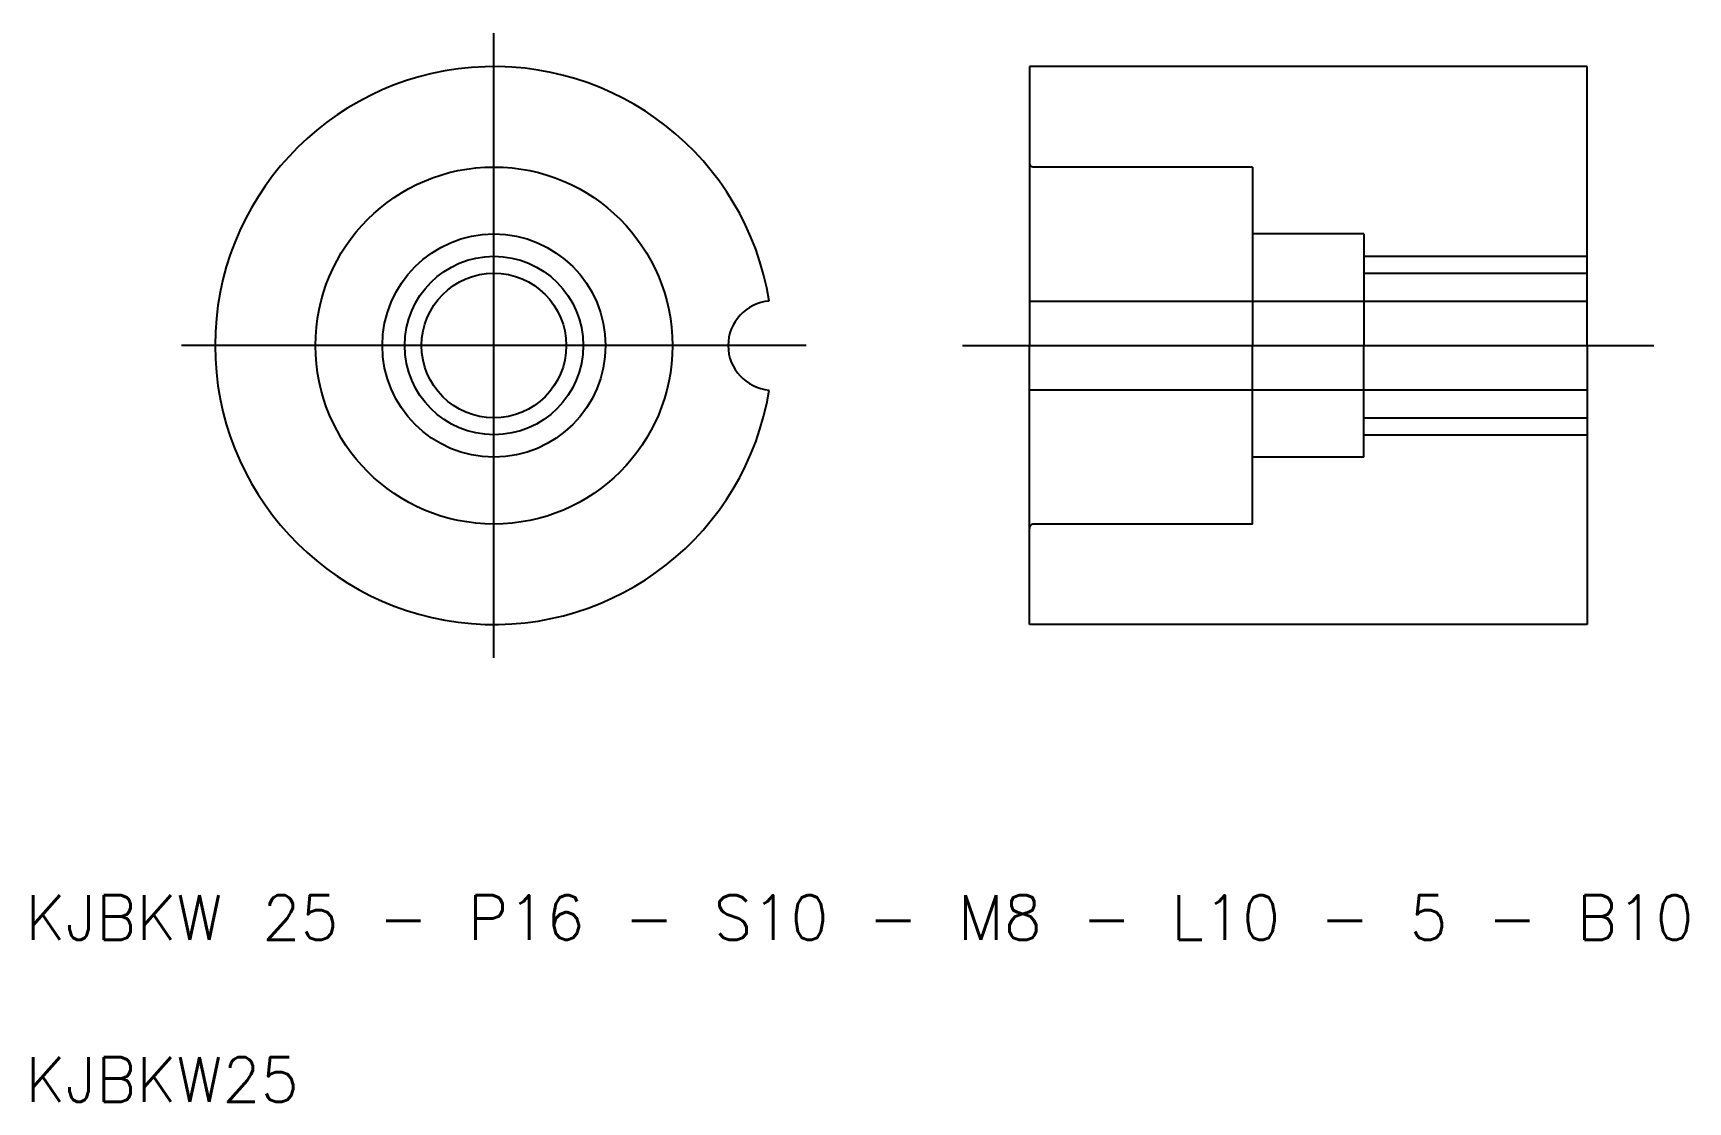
# Model space of a CAD drawing. Extents: x 19.1 to 93.3, y 13.7 to 61.6.
import ezdxf

# ---------------------------------------------------------------- set-up
doc = ezdxf.new("R2010")
doc.units = 0
doc.linetypes.add('CENTER', pattern=[50.8, 31.75, -6.35, 6.35, -6.35])
doc.linetypes.add('DASHED', pattern=[19.05, 12.7, -6.35])
doc.layers.get('0').update_dxf_attribs({"linetype": 'CONTINUOUS'})
doc.layers.add('CENTER', color=1, linetype='CONTINUOUS')
doc.styles.get("Standard").update_dxf_attribs({"font": 'txt.shx', "bigfont": 'bigfont.shx'})

msp = doc.modelspace()

# ---------------------------------------------------------------- linework, layer by layer
for p, q in [((88.744, 60.083), (63.744, 60.083)), ((63.744, 60.083), (63.744, 47.583)), ((88.744, 47.583), (88.744, 60.083)), ((63.744, 35.083), (63.744, 47.583)), ((88.744, 47.583), (88.744, 35.083)), ((88.744, 35.083), (63.744, 35.083))]:
    msp.add_line(p, q)
at = {"color": 3, "linetype": 'DASHED'}
for p, q in [((73.744, 55.583), (63.944, 55.583)), ((73.744, 55.583), (73.744, 47.583)), ((78.744, 52.583), (73.744, 52.583)), ((78.744, 52.583), (78.744, 47.583)), ((78.744, 51.583), (88.744, 51.583)), ((78.744, 50.825), (88.744, 50.825)), ((73.744, 39.583), (73.744, 47.583)), ((78.744, 42.583), (78.744, 47.583)), ((78.744, 44.341), (88.744, 44.341)), ((78.744, 43.583), (88.744, 43.583)), ((78.744, 42.583), (73.744, 42.583)), ((73.744, 39.583), (63.944, 39.583))]:
    msp.add_line(p, q, dxfattribs=at)
at = {"color": 7, "linetype": 'CONTINUOUS'}
for p, q in [((63.744, 49.573), (88.744, 49.573)), ((63.744, 45.593), (88.744, 45.593))]:
    msp.add_line(p, q, dxfattribs=at)
for radius in [8, 5]:
    msp.add_circle((39.744, 47.583), radius, dxfattribs=at)
at = {"color": 3}
msp.add_circle((39.744, 47.583), 4, dxfattribs=at)
msp.add_circle((39.744, 47.583), 3.242)
at = {"color": 7, "linetype": 'CONTINUOUS'}
for centre, radius, start, end in [((39.744, 47.583), 12.5, 9.17713, 350.82287), ((52.244, 47.583), 2, 94.58857, 265.41143)]:
    msp.add_arc(centre, radius, start, end, dxfattribs=at)
at = {"color": 3, "linetype": 'DASHED'}
for centre, start, end in [((63.944, 55.783), 180, 270), ((63.944, 39.383), 90, 180)]:
    msp.add_arc(centre, 0.2, start, end, dxfattribs=at)
at = {"layer": 'CENTER', "color": 1, "linetype": 'CENTER'}
for p, q in [((39.744, 33.583), (39.744, 61.583)), ((53.744, 47.583), (25.744, 47.583)), ((60.744, 47.583), (91.744, 47.583))]:
    msp.add_line(p, q, dxfattribs=at)

# ---------------------------------------------------------------- texts
at = {"color": 7, "linetype": 'CONTINUOUS'}
for s, p in [('KJBKW 25 - P16 - S10 - M8 - L10 - 5 - B10', (18.744, 20.949)), ('KJBKW25', (18.744, 13.689))]:
    msp.add_text(s, height=2, dxfattribs=at).set_placement(p)

doc.saveas('drawing.dxf')
